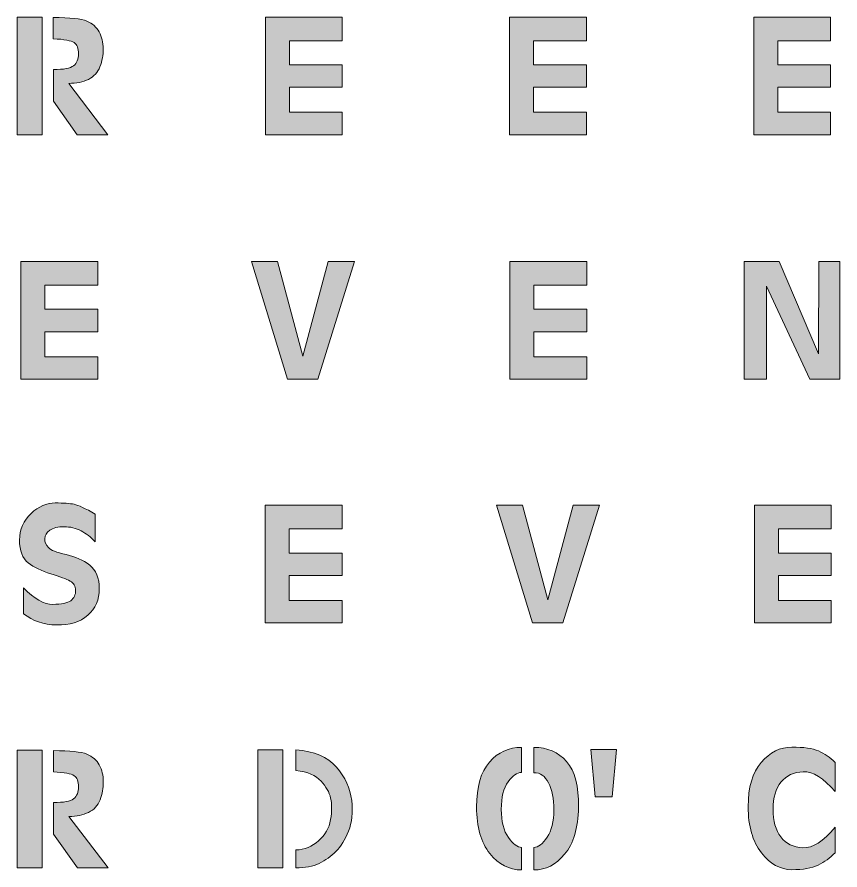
# Model space of a CAD drawing. Header units: inches. Extents: x -102 to 102, y -102 to 102.
# Drawn here: x 3.97 to 44.36, y -44.97 to -3.08 of the extents above; entities that cross this region are included whole.
import ezdxf

# ---------------------------------------------------------------- set-up
doc = ezdxf.new("R2010")
doc.units = ezdxf.units.IN
doc.header["$MEASUREMENT"] = 0
doc.layers.add('Top Copper', color=7, linetype='Continuous')

# ---------------------------------------------------------------- blocks, each defined once
blk = doc.blocks.new('block 42')
at = {"layer": 'Top Copper', "true_color": 0xffffff}
h = blk.add_hatch(color=7, dxfattribs=at)
h.dxf.hatch_style = 2
h.paths.add_polyline_path([(5.198, -3.076), (5.198, -8.855), (3.968, -8.855), (3.968, -3.076)])
edge = h.paths.add_edge_path()
edge.add_spline(control_points=[(6.74, -5.467), (6.902, -5.341), (6.983, -5.144), (6.983, -4.878), (6.983, -4.613), (6.912, -4.431), (6.77, -4.333), (6.629, -4.234), (6.287, -4.171), (5.744, -4.142), (5.744, -4.142), (5.744, -3.102), (5.744, -3.102), (6.564, -3.102), (7.113, -3.16), (7.39, -3.276), (7.667, -3.391), (7.871, -3.569), (8.001, -3.808), (8.131, -4.048), (8.196, -4.323), (8.196, -4.631), (8.196, -4.94), (8.142, -5.235), (8.035, -5.515), (7.929, -5.795), (7.741, -6.002), (7.472, -6.135), (7.204, -6.267), (6.882, -6.334), (6.506, -6.334), (6.506, -6.334), (8.429, -8.855), (8.429, -8.855), (8.429, -8.855), (6.922, -8.855), (6.922, -8.855), (6.922, -8.855), (5.752, -7.2), (5.752, -7.2), (5.752, -7.2), (5.752, -5.649), (5.752, -5.649), (6.249, -5.655), (6.578, -5.594), (6.74, -5.467)], knot_values=[0, 0, 0, 0, 1, 1, 1, 2, 2, 2, 3, 3, 3, 4, 4, 4, 5, 5, 5, 6, 6, 6, 7, 7, 7, 8, 8, 8, 9, 9, 9, 10, 10, 10, 11, 11, 11, 12, 12, 12, 13, 13, 13, 14, 14, 14, 15, 15, 15, 15], degree=3, periodic=1)
at = {"layer": 'Top Copper', "lineweight": 0}
blk.add_lwpolyline([(5.198, -3.076), (5.198, -8.855), (3.968, -8.855), (3.968, -3.076), (5.198, -3.076)], dxfattribs=at)
blk.add_open_spline([(6.74, -5.467), (6.902, -5.341), (6.983, -5.144), (6.983, -4.878), (6.983, -4.613), (6.912, -4.431), (6.77, -4.333), (6.629, -4.234), (6.287, -4.171), (5.744, -4.142), (5.744, -4.142), (5.744, -3.102), (5.744, -3.102), (6.564, -3.102), (7.113, -3.16), (7.39, -3.276), (7.667, -3.391), (7.871, -3.569), (8.001, -3.808), (8.131, -4.048), (8.196, -4.323), (8.196, -4.631), (8.196, -4.94), (8.142, -5.235), (8.035, -5.515), (7.929, -5.795), (7.741, -6.002), (7.472, -6.135), (7.204, -6.267), (6.882, -6.334), (6.506, -6.334), (6.506, -6.334), (8.429, -8.855), (8.429, -8.855), (8.429, -8.855), (6.922, -8.855), (6.922, -8.855), (6.922, -8.855), (5.752, -7.2), (5.752, -7.2), (5.752, -7.2), (5.752, -5.649), (5.752, -5.649), (6.249, -5.655), (6.578, -5.594), (6.74, -5.467)], degree=3, knots=[0, 0, 0, 0, 1, 1, 1, 2, 2, 2, 3, 3, 3, 4, 4, 4, 5, 5, 5, 6, 6, 6, 7, 7, 7, 8, 8, 8, 9, 9, 9, 10, 10, 10, 11, 11, 11, 12, 12, 12, 13, 13, 13, 14, 14, 14, 15, 15, 15, 15], dxfattribs=at)
blk = doc.blocks.new('block 45')
at = {"layer": 'Top Copper', "true_color": 0xffffff}
h = blk.add_hatch(color=7, dxfattribs=at)
h.dxf.hatch_style = 2
h.paths.add_polyline_path([(19.932, -3.076), (19.932, -4.237), (17.341, -4.237), (17.341, -5.424), (19.932, -5.424), (19.932, -6.524), (17.341, -6.524), (17.341, -7.755), (19.932, -7.755), (19.932, -8.855), (16.163, -8.855), (16.163, -3.076)])
at = {"layer": 'Top Copper', "lineweight": 0}
blk.add_lwpolyline([(19.932, -3.076), (19.932, -4.237), (17.341, -4.237), (17.341, -5.424), (19.932, -5.424), (19.932, -6.524), (17.341, -6.524), (17.341, -7.755), (19.932, -7.755), (19.932, -8.855), (16.163, -8.855), (16.163, -3.076), (19.932, -3.076)], dxfattribs=at)
blk = doc.blocks.new('block 59')
at = {"layer": 'Top Copper', "true_color": 0xffffff}
h = blk.add_hatch(color=7, dxfattribs=at)
h.dxf.hatch_style = 2
edge = h.paths.add_edge_path()
edge.add_spline(control_points=[(7.108, -28.31), (6.856, -28.177), (6.579, -28.111), (6.276, -28.111), (5.973, -28.111), (5.739, -28.168), (5.574, -28.284), (5.409, -28.4), (5.327, -28.537), (5.327, -28.696), (5.327, -28.854), (5.386, -28.999), (5.505, -29.129), (5.623, -29.259), (5.912, -29.374), (6.371, -29.475), (6.83, -29.576), (7.217, -29.75), (7.532, -29.995), (7.847, -30.241), (8.004, -30.628), (8.004, -31.156), (8.004, -31.685), (7.815, -32.118), (7.437, -32.456), (7.058, -32.794), (6.549, -32.954), (5.908, -32.936), (5.267, -32.919), (4.726, -32.734), (4.287, -32.382), (4.287, -32.382), (4.287, -31.109), (4.287, -31.109), (4.813, -31.651), (5.291, -31.923), (5.721, -31.923), (6.152, -31.923), (6.446, -31.862), (6.605, -31.741), (6.764, -31.619), (6.843, -31.454), (6.843, -31.243), (6.843, -31.032), (6.752, -30.877), (6.57, -30.779), (6.389, -30.681), (6.072, -30.562), (5.622, -30.424), (5.171, -30.285), (4.803, -30.106), (4.517, -29.887), (4.231, -29.667), (4.088, -29.293), (4.088, -28.765), (4.088, -28.236), (4.277, -27.8), (4.656, -27.457), (5.034, -27.113), (5.43, -26.941), (5.843, -26.941), (6.256, -26.941), (6.565, -26.963), (6.77, -27.006), (6.975, -27.05), (7.32, -27.21), (7.805, -27.487), (7.805, -27.487), (7.805, -28.847), (7.805, -28.847), (7.591, -28.622), (7.359, -28.443), (7.108, -28.31)], knot_values=[0, 0, 0, 0, 1, 1, 1, 2, 2, 2, 3, 3, 3, 4, 4, 4, 5, 5, 5, 6, 6, 6, 7, 7, 7, 8, 8, 8, 9, 9, 9, 10, 10, 10, 11, 11, 11, 12, 12, 12, 13, 13, 13, 14, 14, 14, 15, 15, 15, 16, 16, 16, 17, 17, 17, 18, 18, 18, 19, 19, 19, 20, 20, 20, 21, 21, 21, 22, 22, 22, 23, 23, 23, 24, 24, 24, 24], degree=3, periodic=1)
at = {"layer": 'Top Copper', "lineweight": 0}
blk.add_open_spline([(7.108, -28.31), (6.856, -28.177), (6.579, -28.111), (6.276, -28.111), (5.973, -28.111), (5.739, -28.168), (5.574, -28.284), (5.409, -28.4), (5.327, -28.537), (5.327, -28.696), (5.327, -28.854), (5.386, -28.999), (5.505, -29.129), (5.623, -29.259), (5.912, -29.374), (6.371, -29.475), (6.83, -29.576), (7.217, -29.75), (7.532, -29.995), (7.847, -30.241), (8.004, -30.628), (8.004, -31.156), (8.004, -31.685), (7.815, -32.118), (7.437, -32.456), (7.058, -32.794), (6.549, -32.954), (5.908, -32.936), (5.267, -32.919), (4.726, -32.734), (4.287, -32.382), (4.287, -32.382), (4.287, -31.109), (4.287, -31.109), (4.813, -31.651), (5.291, -31.923), (5.721, -31.923), (6.152, -31.923), (6.446, -31.862), (6.605, -31.741), (6.764, -31.619), (6.843, -31.454), (6.843, -31.243), (6.843, -31.032), (6.752, -30.877), (6.57, -30.779), (6.389, -30.681), (6.072, -30.562), (5.622, -30.424), (5.171, -30.285), (4.803, -30.106), (4.517, -29.887), (4.231, -29.667), (4.088, -29.293), (4.088, -28.765), (4.088, -28.236), (4.277, -27.8), (4.656, -27.457), (5.034, -27.113), (5.43, -26.941), (5.843, -26.941), (6.256, -26.941), (6.565, -26.963), (6.77, -27.006), (6.975, -27.05), (7.32, -27.21), (7.805, -27.487), (7.805, -27.487), (7.805, -28.847), (7.805, -28.847), (7.591, -28.622), (7.359, -28.443), (7.108, -28.31)], degree=3, knots=[0, 0, 0, 0, 1, 1, 1, 2, 2, 2, 3, 3, 3, 4, 4, 4, 5, 5, 5, 6, 6, 6, 7, 7, 7, 8, 8, 8, 9, 9, 9, 10, 10, 10, 11, 11, 11, 12, 12, 12, 13, 13, 13, 14, 14, 14, 15, 15, 15, 16, 16, 16, 17, 17, 17, 18, 18, 18, 19, 19, 19, 20, 20, 20, 21, 21, 21, 22, 22, 22, 23, 23, 23, 24, 24, 24, 24], dxfattribs=at)
blk = doc.blocks.new('block 60')
at = {"layer": 'Top Copper', "true_color": 0xffffff}
h = blk.add_hatch(color=7, dxfattribs=at)
h.dxf.hatch_style = 2
h.paths.add_polyline_path([(19.921, -27.054), (19.921, -28.215), (17.331, -28.215), (17.331, -29.401), (19.921, -29.401), (19.921, -30.502), (17.331, -30.502), (17.331, -31.732), (19.921, -31.732), (19.921, -32.832), (16.152, -32.832), (16.152, -27.054)])
at = {"layer": 'Top Copper', "lineweight": 0}
blk.add_lwpolyline([(19.921, -27.054), (19.921, -28.215), (17.331, -28.215), (17.331, -29.401), (19.921, -29.401), (19.921, -30.502), (17.331, -30.502), (17.331, -31.732), (19.921, -31.732), (19.921, -32.832), (16.152, -32.832), (16.152, -27.054), (19.921, -27.054)], dxfattribs=at)
blk = doc.blocks.new('block 61')
at = {"layer": 'Top Copper', "true_color": 0xffffff}
h = blk.add_hatch(color=7, dxfattribs=at)
h.dxf.hatch_style = 2
h.paths.add_polyline_path([(43.927, -27.054), (43.927, -28.215), (41.337, -28.215), (41.337, -29.401), (43.927, -29.401), (43.927, -30.502), (41.337, -30.502), (41.337, -31.732), (43.927, -31.732), (43.927, -32.832), (40.159, -32.832), (40.159, -27.054)])
at = {"layer": 'Top Copper', "lineweight": 0}
blk.add_lwpolyline([(43.927, -27.054), (43.927, -28.215), (41.337, -28.215), (41.337, -29.401), (43.927, -29.401), (43.927, -30.502), (41.337, -30.502), (41.337, -31.732), (43.927, -31.732), (43.927, -32.832), (40.159, -32.832), (40.159, -27.054), (43.927, -27.054)], dxfattribs=at)
blk = doc.blocks.new('block 64')
at = {"layer": 'Top Copper', "true_color": 0xffffff}
h = blk.add_hatch(color=7, dxfattribs=at)
h.dxf.hatch_style = 2
h.paths.add_polyline_path([(30.757, -32.832), (29.275, -32.832), (27.508, -27.054), (28.782, -27.054), (30.021, -31.706), (31.259, -27.054), (32.55, -27.054)])
at = {"layer": 'Top Copper', "lineweight": 0}
blk.add_lwpolyline([(30.757, -32.832), (29.275, -32.832), (27.508, -27.054), (28.782, -27.054), (30.021, -31.706), (31.259, -27.054), (32.55, -27.054), (30.757, -32.832)], dxfattribs=at)
blk = doc.blocks.new('block 72')
at = {"layer": 'Top Copper', "true_color": 0xffffff}
h = blk.add_hatch(color=7, dxfattribs=at)
h.dxf.hatch_style = 2
h.paths.add_polyline_path([(31.912, -3.076), (31.912, -4.237), (29.322, -4.237), (29.322, -5.424), (31.912, -5.424), (31.912, -6.524), (29.322, -6.524), (29.322, -7.755), (31.912, -7.755), (31.912, -8.855), (28.143, -8.855), (28.143, -3.076)])
at = {"layer": 'Top Copper', "lineweight": 0}
blk.add_lwpolyline([(31.912, -3.076), (31.912, -4.237), (29.322, -4.237), (29.322, -5.424), (31.912, -5.424), (31.912, -6.524), (29.322, -6.524), (29.322, -7.755), (31.912, -7.755), (31.912, -8.855), (28.143, -8.855), (28.143, -3.076), (31.912, -3.076)], dxfattribs=at)
blk = doc.blocks.new('block 74')
at = {"layer": 'Top Copper', "true_color": 0xffffff}
h = blk.add_hatch(color=7, dxfattribs=at)
h.dxf.hatch_style = 2
h.paths.add_polyline_path([(7.927, -15.082), (7.927, -16.243), (5.336, -16.243), (5.336, -17.43), (7.927, -17.43), (7.927, -18.53), (5.336, -18.53), (5.336, -19.76), (7.927, -19.76), (7.927, -20.861), (4.158, -20.861), (4.158, -15.082)])
at = {"layer": 'Top Copper', "lineweight": 0}
blk.add_lwpolyline([(7.927, -15.082), (7.927, -16.243), (5.336, -16.243), (5.336, -17.43), (7.927, -17.43), (7.927, -18.53), (5.336, -18.53), (5.336, -19.76), (7.927, -19.76), (7.927, -20.861), (4.158, -20.861), (4.158, -15.082), (7.927, -15.082)], dxfattribs=at)
blk = doc.blocks.new('block 77')
at = {"layer": 'Top Copper', "true_color": 0xffffff}
h = blk.add_hatch(color=7, dxfattribs=at)
h.dxf.hatch_style = 2
h.paths.add_polyline_path([(18.731, -20.861), (17.249, -20.861), (15.482, -15.082), (16.756, -15.082), (17.994, -19.735), (19.233, -15.082), (20.524, -15.082)])
at = {"layer": 'Top Copper', "lineweight": 0}
blk.add_lwpolyline([(18.731, -20.861), (17.249, -20.861), (15.482, -15.082), (16.756, -15.082), (17.994, -19.735), (19.233, -15.082), (20.524, -15.082), (18.731, -20.861)], dxfattribs=at)
blk = doc.blocks.new('block 78')
at = {"layer": 'Top Copper', "true_color": 0xffffff}
h = blk.add_hatch(color=7, dxfattribs=at)
h.dxf.hatch_style = 2
h.paths.add_polyline_path([(31.932, -15.082), (31.932, -16.243), (29.341, -16.243), (29.341, -17.43), (31.932, -17.43), (31.932, -18.53), (29.341, -18.53), (29.341, -19.76), (31.932, -19.76), (31.932, -20.861), (28.163, -20.861), (28.163, -15.082)])
at = {"layer": 'Top Copper', "lineweight": 0}
blk.add_lwpolyline([(31.932, -15.082), (31.932, -16.243), (29.341, -16.243), (29.341, -17.43), (31.932, -17.43), (31.932, -18.53), (29.341, -18.53), (29.341, -19.76), (31.932, -19.76), (31.932, -20.861), (28.163, -20.861), (28.163, -15.082), (31.932, -15.082)], dxfattribs=at)
blk = doc.blocks.new('block 79')
at = {"layer": 'Top Copper', "true_color": 0xffffff}
h = blk.add_hatch(color=7, dxfattribs=at)
h.dxf.hatch_style = 2
h.paths.add_polyline_path([(44.359, -20.861), (42.886, -20.861), (40.755, -16.286), (40.755, -20.861), (39.663, -20.861), (39.663, -15.082), (41.379, -15.082), (43.311, -19.622), (43.319, -15.082), (44.359, -15.082)])
at = {"layer": 'Top Copper', "lineweight": 0}
blk.add_lwpolyline([(44.359, -20.861), (42.886, -20.861), (40.755, -16.286), (40.755, -20.861), (39.663, -20.861), (39.663, -15.082), (41.379, -15.082), (43.311, -19.622), (43.319, -15.082), (44.359, -15.082), (44.359, -20.861)], dxfattribs=at)
blk = doc.blocks.new('block 84')
at = {"layer": 'Top Copper', "true_color": 0xffffff}
h = blk.add_hatch(color=7, dxfattribs=at)
h.dxf.hatch_style = 2
edge = h.paths.add_edge_path()
edge.add_spline(control_points=[(44.125, -44.122), (43.877, -44.377), (43.598, -44.579), (43.289, -44.729), (42.98, -44.879), (42.547, -44.954), (41.99, -44.954), (41.432, -44.954), (40.937, -44.677), (40.504, -44.122), (40.071, -43.568), (39.854, -42.814), (39.854, -41.861), (39.854, -40.908), (40.067, -40.182), (40.495, -39.682), (40.922, -39.183), (41.425, -38.933), (42.003, -38.933), (42.58, -38.933), (43.016, -38.996), (43.311, -39.124), (43.605, -39.251), (43.877, -39.438), (44.125, -39.686), (44.125, -39.686), (44.125, -41.116), (44.125, -41.116), (43.553, -40.452), (43.032, -40.128), (42.561, -40.146), (42.09, -40.163), (41.725, -40.331), (41.466, -40.648), (41.205, -40.966), (41.076, -41.412), (41.076, -41.987), (41.076, -42.561), (41.202, -43.015), (41.457, -43.347), (41.711, -43.679), (42.073, -43.857), (42.544, -43.88), (43.015, -43.903), (43.542, -43.565), (44.125, -42.866), (44.125, -42.866), (44.125, -44.122), (44.125, -44.122)], knot_values=[0, 0, 0, 0, 1, 1, 1, 2, 2, 2, 3, 3, 3, 4, 4, 4, 5, 5, 5, 6, 6, 6, 7, 7, 7, 8, 8, 8, 9, 9, 9, 10, 10, 10, 11, 11, 11, 12, 12, 12, 13, 13, 13, 14, 14, 14, 15, 15, 15, 16, 16, 16, 16], degree=3, periodic=1)
at = {"layer": 'Top Copper', "lineweight": 0}
blk.add_open_spline([(44.125, -44.122), (43.877, -44.377), (43.598, -44.579), (43.289, -44.729), (42.98, -44.879), (42.547, -44.954), (41.99, -44.954), (41.432, -44.954), (40.937, -44.677), (40.504, -44.122), (40.071, -43.568), (39.854, -42.814), (39.854, -41.861), (39.854, -40.908), (40.067, -40.182), (40.495, -39.682), (40.922, -39.183), (41.425, -38.933), (42.003, -38.933), (42.58, -38.933), (43.016, -38.996), (43.311, -39.124), (43.605, -39.251), (43.877, -39.438), (44.125, -39.686), (44.125, -39.686), (44.125, -41.116), (44.125, -41.116), (43.553, -40.452), (43.032, -40.128), (42.561, -40.146), (42.09, -40.163), (41.725, -40.331), (41.466, -40.648), (41.205, -40.966), (41.076, -41.412), (41.076, -41.987), (41.076, -42.561), (41.202, -43.015), (41.457, -43.347), (41.711, -43.679), (42.073, -43.857), (42.544, -43.88), (43.015, -43.903), (43.542, -43.565), (44.125, -42.866), (44.125, -42.866), (44.125, -44.122), (44.125, -44.122)], degree=3, knots=[0, 0, 0, 0, 1, 1, 1, 2, 2, 2, 3, 3, 3, 4, 4, 4, 5, 5, 5, 6, 6, 6, 7, 7, 7, 8, 8, 8, 9, 9, 9, 10, 10, 10, 11, 11, 11, 12, 12, 12, 13, 13, 13, 14, 14, 14, 15, 15, 15, 16, 16, 16, 16], dxfattribs=at)
blk = doc.blocks.new('block 143')
at = {"layer": 'Top Copper', "true_color": 0xffffff}
h = blk.add_hatch(color=7, dxfattribs=at)
h.dxf.hatch_style = 2
edge = h.paths.add_edge_path()
edge.add_spline(control_points=[(27.173, -44.161), (26.74, -43.624), (26.523, -42.861), (26.523, -41.874), (26.523, -40.886), (26.734, -40.151), (27.156, -39.669), (27.578, -39.187), (28.103, -38.945), (28.733, -38.945), (28.733, -38.945), (28.733, -40.176), (28.733, -40.176), (28.513, -40.182), (28.292, -40.336), (28.07, -40.639), (27.847, -40.943), (27.736, -41.393), (27.736, -41.991), (27.736, -42.589), (27.852, -43.049), (28.083, -43.373), (28.314, -43.696), (28.531, -43.858), (28.733, -43.858), (28.733, -43.858), (28.733, -44.967), (28.733, -44.967), (28.126, -44.967), (27.607, -44.698), (27.173, -44.161)], knot_values=[0, 0, 0, 0, 1, 1, 1, 2, 2, 2, 3, 3, 3, 4, 4, 4, 5, 5, 5, 6, 6, 6, 7, 7, 7, 8, 8, 8, 9, 9, 9, 10, 10, 10, 10], degree=3, periodic=1)
edge = h.paths.add_edge_path()
edge.add_spline(control_points=[(29.985, -43.36), (30.207, -43.028), (30.317, -42.583), (30.314, -42.025), (30.311, -41.468), (30.224, -41.022), (30.054, -40.687), (29.883, -40.352), (29.645, -40.187), (29.339, -40.193), (29.339, -40.193), (29.339, -38.945), (29.339, -38.945), (29.997, -38.945), (30.532, -39.178), (30.942, -39.643), (31.352, -40.108), (31.547, -40.855), (31.527, -41.883), (31.506, -42.911), (31.28, -43.682), (30.847, -44.196), (30.414, -44.71), (29.911, -44.967), (29.339, -44.967), (29.339, -44.967), (29.339, -43.858), (29.339, -43.858), (29.547, -43.858), (29.762, -43.692), (29.985, -43.36)], knot_values=[0, 0, 0, 0, 1, 1, 1, 2, 2, 2, 3, 3, 3, 4, 4, 4, 5, 5, 5, 6, 6, 6, 7, 7, 7, 8, 8, 8, 9, 9, 9, 10, 10, 10, 10], degree=3, periodic=1)
h = blk.add_hatch(color=7, dxfattribs=at)
h.dxf.hatch_style = 2
h.paths.add_polyline_path([(32.345, -41.38), (32.138, -39.058), (33.385, -39.058), (33.177, -41.38)])
at = {"layer": 'Top Copper', "lineweight": 0}
blk.add_lwpolyline([(32.345, -41.38), (32.138, -39.058), (33.385, -39.058), (33.177, -41.38), (32.345, -41.38)], dxfattribs=at)
for points in [[(27.173, -44.161), (26.74, -43.624), (26.523, -42.861), (26.523, -41.874), (26.523, -40.886), (26.734, -40.151), (27.156, -39.669), (27.578, -39.187), (28.103, -38.945), (28.733, -38.945), (28.733, -38.945), (28.733, -40.176), (28.733, -40.176), (28.513, -40.182), (28.292, -40.336), (28.07, -40.639), (27.847, -40.943), (27.736, -41.393), (27.736, -41.991), (27.736, -42.589), (27.852, -43.049), (28.083, -43.373), (28.314, -43.696), (28.531, -43.858), (28.733, -43.858), (28.733, -43.858), (28.733, -44.967), (28.733, -44.967), (28.126, -44.967), (27.607, -44.698), (27.173, -44.161)], [(29.985, -43.36), (30.207, -43.028), (30.317, -42.583), (30.314, -42.025), (30.311, -41.468), (30.224, -41.022), (30.054, -40.687), (29.883, -40.352), (29.645, -40.187), (29.339, -40.193), (29.339, -40.193), (29.339, -38.945), (29.339, -38.945), (29.997, -38.945), (30.532, -39.178), (30.942, -39.643), (31.352, -40.108), (31.547, -40.855), (31.527, -41.883), (31.506, -42.911), (31.28, -43.682), (30.847, -44.196), (30.414, -44.71), (29.911, -44.967), (29.339, -44.967), (29.339, -44.967), (29.339, -43.858), (29.339, -43.858), (29.547, -43.858), (29.762, -43.692), (29.985, -43.36)]]:
    blk.add_open_spline(points, degree=3, knots=[0, 0, 0, 0, 1, 1, 1, 2, 2, 2, 3, 3, 3, 4, 4, 4, 5, 5, 5, 6, 6, 6, 7, 7, 7, 8, 8, 8, 9, 9, 9, 10, 10, 10, 10], dxfattribs=at)
blk = doc.blocks.new('block 209')
at = {"layer": 'Top Copper', "true_color": 0xffffff}
h = blk.add_hatch(color=7, dxfattribs=at)
h.dxf.hatch_style = 2
h.paths.add_polyline_path([(43.902, -3.076), (43.902, -4.237), (41.311, -4.237), (41.311, -5.424), (43.902, -5.424), (43.902, -6.524), (41.311, -6.524), (41.311, -7.755), (43.902, -7.755), (43.902, -8.855), (40.133, -8.855), (40.133, -3.076)])
at = {"layer": 'Top Copper', "lineweight": 0}
blk.add_lwpolyline([(43.902, -3.076), (43.902, -4.237), (41.311, -4.237), (41.311, -5.424), (43.902, -5.424), (43.902, -6.524), (41.311, -6.524), (41.311, -7.755), (43.902, -7.755), (43.902, -8.855), (40.133, -8.855), (40.133, -3.076), (43.902, -3.076)], dxfattribs=at)
blk = doc.blocks.new('block 215')
at = {"layer": 'Top Copper', "true_color": 0xffffff}
h = blk.add_hatch(color=7, dxfattribs=at)
h.dxf.hatch_style = 2
h.paths.add_polyline_path([(5.202, -39.08), (5.202, -44.859), (3.972, -44.859), (3.972, -39.08)])
edge = h.paths.add_edge_path()
edge.add_spline(control_points=[(6.744, -41.471), (6.906, -41.345), (6.987, -41.148), (6.987, -40.882), (6.987, -40.617), (6.916, -40.435), (6.775, -40.337), (6.633, -40.238), (6.291, -40.175), (5.748, -40.146), (5.748, -40.146), (5.748, -39.106), (5.748, -39.106), (6.568, -39.106), (7.117, -39.164), (7.394, -39.28), (7.672, -39.395), (7.875, -39.573), (8.005, -39.812), (8.135, -40.052), (8.2, -40.327), (8.2, -40.635), (8.2, -40.944), (8.147, -41.239), (8.04, -41.519), (7.933, -41.799), (7.745, -42.006), (7.477, -42.139), (7.208, -42.271), (6.886, -42.338), (6.511, -42.338), (6.511, -42.338), (8.434, -44.859), (8.434, -44.859), (8.434, -44.859), (6.926, -44.859), (6.926, -44.859), (6.926, -44.859), (5.757, -43.204), (5.757, -43.204), (5.757, -43.204), (5.757, -41.653), (5.757, -41.653), (6.254, -41.659), (6.583, -41.598), (6.744, -41.471)], knot_values=[0, 0, 0, 0, 1, 1, 1, 2, 2, 2, 3, 3, 3, 4, 4, 4, 5, 5, 5, 6, 6, 6, 7, 7, 7, 8, 8, 8, 9, 9, 9, 10, 10, 10, 11, 11, 11, 12, 12, 12, 13, 13, 13, 14, 14, 14, 15, 15, 15, 15], degree=3, periodic=1)
at = {"layer": 'Top Copper', "lineweight": 0}
blk.add_lwpolyline([(5.202, -39.08), (5.202, -44.859), (3.972, -44.859), (3.972, -39.08), (5.202, -39.08)], dxfattribs=at)
blk.add_open_spline([(6.744, -41.471), (6.906, -41.345), (6.987, -41.148), (6.987, -40.882), (6.987, -40.617), (6.916, -40.435), (6.775, -40.337), (6.633, -40.238), (6.291, -40.175), (5.748, -40.146), (5.748, -40.146), (5.748, -39.106), (5.748, -39.106), (6.568, -39.106), (7.117, -39.164), (7.394, -39.28), (7.672, -39.395), (7.875, -39.573), (8.005, -39.812), (8.135, -40.052), (8.2, -40.327), (8.2, -40.635), (8.2, -40.944), (8.147, -41.239), (8.04, -41.519), (7.933, -41.799), (7.745, -42.006), (7.477, -42.139), (7.208, -42.271), (6.886, -42.338), (6.511, -42.338), (6.511, -42.338), (8.434, -44.859), (8.434, -44.859), (8.434, -44.859), (6.926, -44.859), (6.926, -44.859), (6.926, -44.859), (5.757, -43.204), (5.757, -43.204), (5.757, -43.204), (5.757, -41.653), (5.757, -41.653), (6.254, -41.659), (6.583, -41.598), (6.744, -41.471)], degree=3, knots=[0, 0, 0, 0, 1, 1, 1, 2, 2, 2, 3, 3, 3, 4, 4, 4, 5, 5, 5, 6, 6, 6, 7, 7, 7, 8, 8, 8, 9, 9, 9, 10, 10, 10, 11, 11, 11, 12, 12, 12, 13, 13, 13, 14, 14, 14, 15, 15, 15, 15], dxfattribs=at)
blk = doc.blocks.new('block 216')
at = {"layer": 'Top Copper', "true_color": 0xffffff}
h = blk.add_hatch(color=7, dxfattribs=at)
h.dxf.hatch_style = 2
h.paths.add_polyline_path([(17.018, -39.072), (17.018, -40.241), (17.018, -43.759), (17.018, -44.859), (15.787, -44.859), (15.787, -39.072)])
edge = h.paths.add_edge_path()
edge.add_spline(control_points=[(19.643, -39.916), (20.076, -40.416), (20.326, -40.962), (20.392, -41.554), (20.459, -42.146), (20.407, -42.65), (20.236, -43.065), (20.066, -43.481), (19.861, -43.812), (19.621, -44.058), (19.381, -44.303), (19.106, -44.499), (18.794, -44.647), (18.482, -44.794), (18.104, -44.868), (17.659, -44.868), (17.659, -44.868), (17.659, -43.984), (17.659, -43.984), (18.081, -43.967), (18.452, -43.818), (18.772, -43.538), (19.093, -43.258), (19.288, -42.91), (19.357, -42.494), (19.426, -42.078), (19.428, -41.727), (19.361, -41.441), (19.295, -41.155), (19.138, -40.875), (18.889, -40.601), (18.641, -40.327), (18.231, -40.152), (17.659, -40.076), (17.659, -40.076), (17.659, -39.072), (17.659, -39.072), (18.548, -39.135), (19.21, -39.417), (19.643, -39.916)], knot_values=[0, 0, 0, 0, 1, 1, 1, 2, 2, 2, 3, 3, 3, 4, 4, 4, 5, 5, 5, 6, 6, 6, 7, 7, 7, 8, 8, 8, 9, 9, 9, 10, 10, 10, 11, 11, 11, 12, 12, 12, 13, 13, 13, 13], degree=3, periodic=1)
at = {"layer": 'Top Copper', "lineweight": 0}
blk.add_lwpolyline([(17.018, -39.072), (17.018, -40.241), (17.018, -43.759), (17.018, -44.859), (15.787, -44.859), (15.787, -39.072), (17.018, -39.072)], dxfattribs=at)
blk.add_open_spline([(19.643, -39.916), (20.076, -40.416), (20.326, -40.962), (20.392, -41.554), (20.459, -42.146), (20.407, -42.65), (20.236, -43.065), (20.066, -43.481), (19.861, -43.812), (19.621, -44.058), (19.381, -44.303), (19.106, -44.499), (18.794, -44.647), (18.482, -44.794), (18.104, -44.868), (17.659, -44.868), (17.659, -44.868), (17.659, -43.984), (17.659, -43.984), (18.081, -43.967), (18.452, -43.818), (18.772, -43.538), (19.093, -43.258), (19.288, -42.91), (19.357, -42.494), (19.426, -42.078), (19.428, -41.727), (19.361, -41.441), (19.295, -41.155), (19.138, -40.875), (18.889, -40.601), (18.641, -40.327), (18.231, -40.152), (17.659, -40.076), (17.659, -40.076), (17.659, -39.072), (17.659, -39.072), (18.548, -39.135), (19.21, -39.417), (19.643, -39.916)], degree=3, knots=[0, 0, 0, 0, 1, 1, 1, 2, 2, 2, 3, 3, 3, 4, 4, 4, 5, 5, 5, 6, 6, 6, 7, 7, 7, 8, 8, 8, 9, 9, 9, 10, 10, 10, 11, 11, 11, 12, 12, 12, 13, 13, 13, 13], dxfattribs=at)

msp = doc.modelspace()

# ---------------------------------------------------------------- block references
at = {"layer": 'Top Copper'}
for name in ['block 42', 'block 45', 'block 72', 'block 209', 'block 74', 'block 77', 'block 78', 'block 79', 'block 59', 'block 60', 'block 64', 'block 61', 'block 143', 'block 84', 'block 215', 'block 216']:
    msp.add_blockref(name, (0, 0), dxfattribs=at)

doc.saveas('drawing.dxf')
